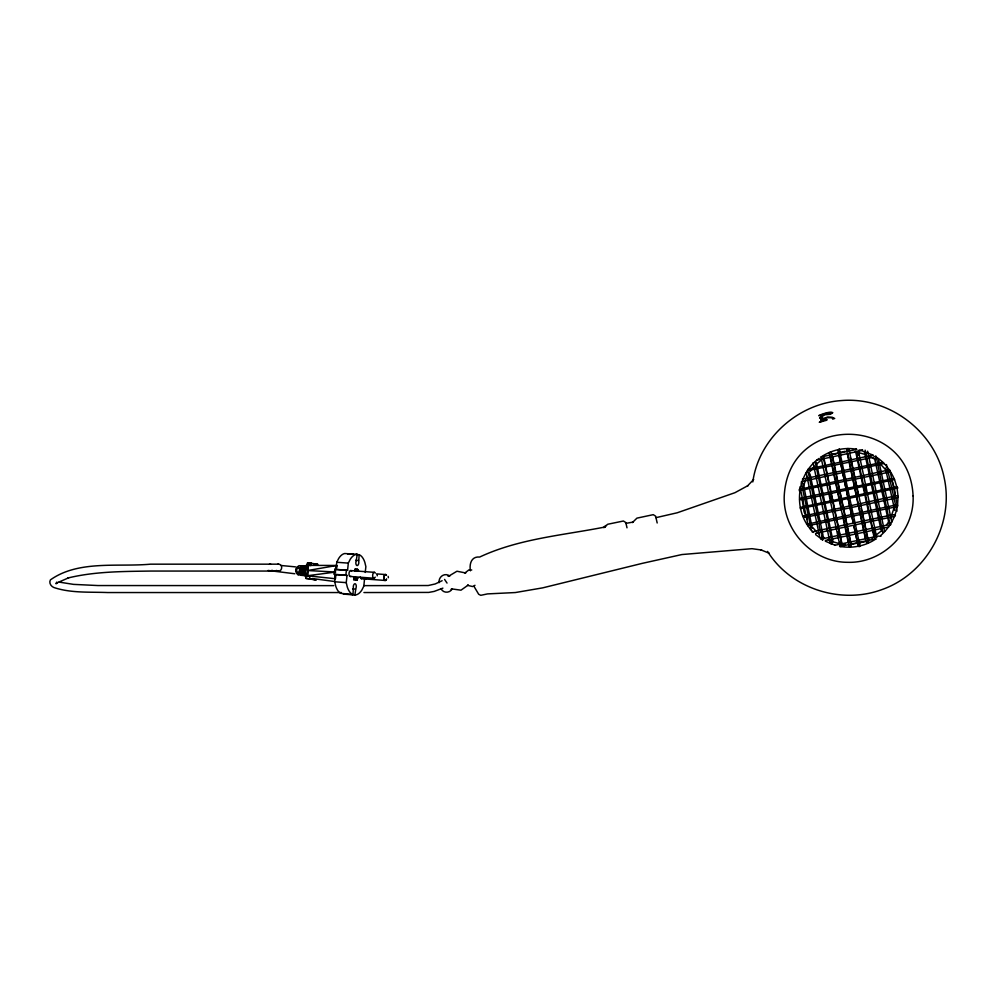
<?xml version="1.0" encoding="UTF-8"?>
<svg xmlns="http://www.w3.org/2000/svg" width="996" height="996" viewBox="0 0 996 996"><rect width="100%" height="100%" fill="white"/><g stroke="black" fill="none" stroke-linecap="round" stroke-linejoin="round"><path stroke-width="1.49" d="M470.398 570.808C469.178 563.587 471.519 556.241 479.686 557.038C519.041 538.612 563.001 535.325 605.107 526.984M837.935 449.868L853.248 523M838.383 451.786L838.57 453.703M841.857 545.086L840.861 546.742M847.023 451.81L847.086 450.777M850.958 543.467L849.999 545.061M855.938 448.71L856 449.993M354.862 571.131L354.626 570.434L354.912 571.194M354.377 578.402L354.153 577.443M356.693 571.256C355.995 569.314 356.045 569.662 356.369 570.584M357.626 571.194L358.336 570.571L357.539 570.422M305.349 575.626L305.971 578.427L316.242 580.021L309.744 578.701L309.781 575.949L305.349 575.626L306.444 565.242L307.627 562.715L317.911 564.309L314.138 564.022M309.644 564.645L308.274 565.379L307.179 575.763L335.378 578.726L335.478 574.567L334.307 574.331L334.843 569.251L347.567 570.347L348.314 563.126L350.219 559.316A20.393 10.159 -85.7 0 1 356.282 554.386L357.24 554.336L356.207 560.922A2.963 1.469 -85.7 0 0 355.908 563.761L356.17 564.67A2.963 1.469 -85.7 0 0 358.025 565.043L358.46 564.271A2.963 1.469 -85.7 0 0 358.759 561.433L359.133 554.71L356.244 554.498M356.282 577.692L355.858 579.535M303.108 573.97A3.436 1.706 -85.7 0 1 302.734 573.547L302.199 570.434L303.357 567.645A3.436 1.706 -85.7 0 1 303.805 567.384M303.543 575.028A4.768 2.378 -85.7 0 1 301.203 574.555L300.468 570.222L302.074 566.351A4.768 2.378 -85.7 0 1 303.905 566.238M304.627 575.103A4.768 2.378 -85.7 0 1 302.286 574.63L300.804 573.708L300.68 569.002L302.61 568.766L301.029 567.907L301.539 568.691M301.601 572.725L302.249 572.177L300.531 572.65L302.448 572.937L301.875 573.783L301.751 569.09L303.145 566.438A4.768 2.378 -85.7 0 1 304.975 566.313M301.365 572.862L300.419 571.455L302.161 571.318L301.751 569.09M306.768 575.265L305.697 575.19A4.768 2.378 -85.7 0 1 303.357 574.717L302.622 570.372L304.228 566.512A4.768 2.378 -85.7 0 1 306.046 566.4M306.158 575.626A4.768 2.378 -85.7 0 1 304.427 574.792L303.693 570.459L305.299 566.587A4.768 2.378 -85.7 0 1 307.129 566.475M305.262 574.132A3.436 1.706 -85.7 0 1 304.888 573.708L304.353 570.584L305.511 567.807A3.436 1.706 -85.7 0 1 305.946 567.546M306.992 566.313A4.768 2.378 -85.7 0 0 306.37 566.674L304.776 570.534L305.511 574.879A4.768 2.378 -85.7 0 0 306.021 575.464M388.403 577.73L388.166 576.373M302.622 570.372L303.319 572.264L302.684 572.812L303.519 573.024L302.946 573.858L304.029 573.945L303.905 569.251L302.834 569.164L303.431 569.637M305.585 569.799L304.726 571.779L305.809 567.322M355.846 570.808L356.518 571.243M357.788 571.206L358.473 571.069L358 570.26M335.378 578.726L335.602 574.704M354.501 579.523C351.078 580.319 358.423 579.411 354.476 577.556M439.174 582.648C438.19 576.784 444.901 572.177 449.657 576.086L448.337 575.613L449.42 575.962L448.349 576.385L456.952 571.231L465.767 572.986L464.895 572.961L469.029 569.824L471.743 569.986M897.545 505.233L898.068 496.394L897.01 487.592L894.408 479.126M355.535 570.434L355.086 571.206L355.51 568.741M347.567 570.347L336.013 569.488L336.76 562.267L338.677 558.457A20.393 10.159 -85.7 0 1 344.728 553.527L357.24 554.336M336.511 568.056L336.785 565.467L308.274 565.379L307.752 576.435M356.219 577.979L356.182 579.884M348.488 554.274L347.579 553.776M344.28 594.052L343.321 594.102L354.875 594.973L355.908 588.375A2.963 1.469 -85.7 0 0 356.207 585.548L355.945 584.627A2.963 1.469 -85.7 0 0 354.103 584.254L353.655 585.025A2.963 1.469 -85.7 0 0 353.356 587.864L352.982 594.587L352.074 594.164A20.393 10.159 -85.7 0 1 347.293 587.042L346.247 582.635L347.031 575.427L345.861 575.19L346.396 570.11M355.485 570.496L355.335 568.728L355.323 570.484M356.456 571.082L356.904 569.102L356.867 571.069M356.829 569.737L356.904 569.102M357.178 571.156L357.552 569.214L357.352 571.169M357.601 570.26L357.153 569.787M352.982 594.587L340.532 593.305A20.393 10.159 -85.7 0 1 335.739 586.183L334.706 581.776L335.478 574.567L347.031 575.427M365.233 572.439L365.868 566.662L364.822 562.267A20.393 10.159 -85.7 0 0 360.042 555.145L359.133 554.71M355.809 578.29L356.157 577.593L355.759 579.846M356.17 569.924L355.883 571.019M842.081 544.227L823.792 457.45M859.598 544.264L859.486 541.886M860.034 546.194L839.155 448.86M752.802 481.94C758.765 438.526 797.933 403.567 841.383 400.566C888.644 396.495 934.771 431.081 944.108 477.582C954.492 523.871 926.417 574.219 881.585 589.719C840.674 604.659 790.675 588.648 767.567 551.411M336.113 569.687L336.785 565.467L307.577 570.534L335.739 572.028L307.179 575.763M353.692 577.829L354.613 577.456L354.016 578.937M354.862 578.962L355.236 577.381M377.235 575.862L377.235 574.717M354.501 577.817L354.041 577.331M354.663 578.029L355.273 578.303M311.399 563.001L310.877 565.566L306.444 565.242M56.697 582.15L56.1 583.83L57.009 582.523L56.411 583.17L68.736 577.755L67.94 577.991C95.006 571.405 123.143 571.467 150.832 571.057L278.009 571.057C282.416 571.654 283.138 564.421 278.681 564.172L150.496 564.172C117.864 567.185 78.485 559.914 50.41 579.884C48.667 582.847 51.045 586.507 53.996 587.553C71.152 593.255 89.764 591.836 107.58 592.545L341.379 592.545M357.913 570.036L357.626 571.231M862.524 449.632L859.922 451.001L816.521 460.227M875.758 455.944L873.156 457.313L807.756 470.61M894.221 507.549L890.623 518.069M897.197 506.665C895.255 517.883 889.129 528.079 880.626 535.562M357.763 577.892L356.829 580.307L356.618 577.68M357.751 577.917L357.004 580.344L356.78 577.692L357.116 580.058M803.274 486.795L805.54 480.184M353.891 579.398L354.464 578.564M357.776 570.297L358.336 570.783M355.572 578.464L354.688 579.572L355.323 578.925M812.226 528.303L803.212 483.272M876.206 456.529L889.503 521.929L890.872 524.531M301.85 575.302A4.768 2.378 -85.7 0 1 300.132 574.468L300.095 572.015M304.888 573.708L304.427 574.792L303.357 574.717M305.511 574.879L305.959 573.796M300.132 574.468L299.348 571.38A4.768 2.378 -85.7 0 1 299.958 567.832L300.991 566.276A4.768 2.378 -85.7 0 1 302.821 566.151M805.988 478.864L807.345 476.424M301.489 571.542L302.348 569.563L301.278 569.475M302.572 571.617L304.353 570.584L303.705 570.459L304.253 568.156L304.764 568.928M299.721 573.621L300.282 572.775M304.029 573.945L304.589 573.098M886.34 525.241L888.706 521.78M356.444 569.737L355.597 570.023L356.058 571.218M356.805 569.986L358.473 570.409M810.059 471.544L814.504 466.153M753.686 479.474L747.398 486.036L747.921 485.637L734.948 492.696L677.23 512.778L655.966 517.659M300.008 571.156A3.436 1.706 -85.7 0 1 300.792 567.957L301.203 567.483A3.436 1.706 -85.7 0 1 301.651 567.222M301.029 567.907L302.286 567.571L302.074 566.351L303.145 566.438L303.357 567.645L306.581 567.882M304.029 568.193L303.656 567.172L305.1 568.28L303.182 568.069L304.44 567.732L304.228 566.512L305.299 566.587L305.511 567.807M603.9 527.606L607.759 524.245L623.421 521.008L625.799 522.551L627.007 527.818M604.024 527.494L605.979 525.465L604.261 527.208M884.274 463.464L801.369 481.69M894.495 479.537L802.515 499.693L799.589 499.506M897.956 487.928L800.311 508.682M881.834 530.532L872.035 538.338M355.634 579.958L356.431 579.672L356.282 577.593M632.385 522.601L636.917 518.144L653.276 514.658L655.642 516.202L657.186 522.987M452.172 588.96L451.076 589.395L452.333 588.711C450.043 593.18 443.494 593.467 441.079 588.885M474.992 585.299L472.59 586.544L467.535 585.374L468.319 584.988L460.986 590.18L452.296 588.985M304.403 572.339L302.684 572.812M305.473 572.414L304.838 572.961L305.672 573.173M819.098 458.409C795.518 474.943 792.604 512.654 813.595 532.424M816.446 464.173L821.775 459.654M810.52 529.71L810.707 526.784L801.294 482.674M875.795 538.973C865.661 545.957 852.701 548.522 840.587 546.518M272.269 570.297L270.041 571.057M799.166 489.422L887.498 470.237C890.71 468.743 891.507 472.465 887.959 472.403L799.153 490.679M799.751 498.423L893.96 478.391M800.323 507.412L896.948 486.708M806.586 524.332L894.918 505.159L897.844 505.333M897.682 506.429L807.955 525.788M299.348 571.38L299.995 570.994L299.46 572.563L296.796 572.364M821.501 456.716C831.747 449.955 844.633 447.03 856.734 449.296M442.137 580.718L435.14 583.98L428.23 585.524L363.864 585.636M869.508 539.508L864.441 541.861L850.758 544.389M442.896 588.126L434.206 591.412L428.728 592.421L363.938 592.545M808.179 469.091L872.695 455.147M894.757 516.339L815.525 533.42M302.834 569.164L303.68 568.853M831.66 454.525L845.181 451.275M300.419 571.455L302.161 571.318M303.643 571.704L304.315 571.48M888.706 526.959L825.385 540.442M820.542 457.102L856.473 449.47M875.882 457.923L874.998 458.484L875.111 460.862L888.98 523.41M802.415 479.201L882.668 462.256M812.039 531.889L892.391 514.808L894.869 514.695L895.454 515.617M822.161 537.703L823.057 537.143L822.933 534.765L810.159 474.669L808.852 472.166M821.04 539.371C824.713 536.246 818.276 528.415 819.322 524.382M831.909 542.372L832.805 541.812L832.681 539.434L816.284 462.281M834.611 545.335L878.011 536.109L880.937 536.296M839.566 546.555L875.484 538.911M633.369 522.016L625.7 523.41M269.48 564.234L270.7 564.172M354.875 594.973L355.833 594.911A20.393 10.159 -85.7 0 0 361.897 589.981L363.801 586.171L364.548 578.95L365.719 579.186M277.772 564.209L278.681 564.172M333.747 585.636L97.919 585.548L73.517 584.378L59.038 582.087M347.579 553.851L353.356 554.286M355.622 560.337L358.51 560.549M336.76 562.267L348.314 563.126M350.617 570.571L374.471 572.351M302.286 567.571L301.203 567.483L300.991 566.276M297.294 567.633L299.958 567.832M376.525 573.883L385.577 574.555M302.199 570.434L300.468 570.222L301.128 570.347M345.861 575.19L334.307 574.331L334.843 569.251L336.013 569.488M350.181 576.472L374.235 578.265M301.664 573.472L300.58 573.385A3.436 1.706 -85.7 0 0 300.954 573.808M303.805 573.634L301.203 574.555M361.311 578.688L385.141 580.456M305.971 578.427L309.744 578.701M334.706 581.776L346.247 582.635M352.596 588.91L355.485 589.122M295.463 566.873L281.183 565.504M294.828 573.758L268.049 570.459M842.417 544.003L845.193 544.302M312.308 578.514L334.581 581.515M306.183 568.355L305.336 568.23L305.834 569.015M859.635 449.856L873.293 455.222M854.929 451.661L865.673 454.55M357.614 570.123L355.684 570.521M307.627 562.715L310.242 563.238M304.776 570.534L305.436 570.671M278.009 571.057L276.328 570.434M831.224 453.778L831.909 454.437M807.183 471.096L808.54 473.698L818.687 521.406M882.182 531.677L880.875 529.187L864.478 452.047M875.77 539.322L874.812 538.089M866.757 541.5L865.835 540.305M859.112 546.779L857.93 544.887L853.883 526.025M831.598 541.363L839.64 543.716M834.872 545.111L825.335 541.226M769.373 553.315L760.969 549.879L761.604 550.016L751.98 548.684L681.899 554.548L642.159 563.387L542.671 587.864L515.343 592.545L487.517 593.902L480.769 595.322L478.678 594.263L474.034 586.445M827.85 539.496L830.353 540.741M875.808 456.778C883.751 461.721 889.876 469.328 893.723 477.819M869.57 456.081L875.509 459.741M817.405 532.599L819.646 534.267M821.874 535.948L824.115 537.616M815.6 534.591L822.696 539.907M878.783 462.343L886.34 470.498M896.96 511.247L886.465 464.572M812.661 527.482L816.459 531.578M890.461 525.153L887.536 524.967L824.925 538.276L822.621 539.172L822.459 540.255M444.577 579.411L447.03 583.071M894.806 510.475L885.407 468.083M839.79 451.051L840.649 453.267M858.266 544.538L857.394 542.322M882.854 532.399L865.126 450.142M874.015 537.006L865.101 496.133M807.196 519.389L804.021 511.645L802.154 499.257M302.946 568.118L301.502 567.01L301.875 568.044M300.431 566.923L300.792 567.957M839.889 545.509L821.214 458.135M891.918 480.147L894.383 488.152L895.217 495.087M874.588 537.442L856.448 452.221M866.134 540.716C866.072 544.264 869.807 543.48 868.3 540.255L849.289 450.827C849.351 447.279 845.629 448.076 847.123 451.288M831.834 454.537C831.897 451.001 828.174 451.786 829.668 454.998M848.866 543.243L842.616 513.948M848.679 544.426C848.617 547.974 852.352 547.19 850.845 543.965M839.877 542.297L840.051 542.969M819.857 537.479L806.187 472.751M890.349 472.316L897.035 503.739M878.372 458.857L891.806 522.19M867.616 451.188L884.56 531.441M858.291 450.254L876.766 537.666M857.917 452.159L858.564 455.16M864.939 485.189L866.221 491.19M874.837 531.727L875.472 534.728M864.453 493.132L855.726 451.91M850.248 457.226L856.323 485.849M856.971 488.862L858.253 494.888M861.129 508.433L867.528 538.562M847.77 454.325L861.951 521.02M862.586 524.045L865.81 539.21M847.198 453.155L865.449 538.998M838.881 455.209L842.081 470.224M842.716 473.237L843.986 479.238M844.633 482.251L853.248 522.8M853.883 525.801L857.083 540.828M832.532 456.268L839.566 489.41M840.213 492.422L850.771 542.123M832.158 456.056L850.522 542.459M830.44 456.716L832.046 464.248M832.681 467.261L833.963 473.287M834.611 476.3L835.246 479.313M836.204 483.819L837.163 488.339M837.81 491.352L839.093 497.378M839.728 500.39L841.01 506.416M829.992 456.517L848.355 542.92M823.381 457.674L830.44 490.879M831.075 493.892L841.794 544.414M829.992 495.759L831.262 501.76M837.648 531.789L838.283 534.79M815.251 462.318L832.009 541.164C833.503 544.376 829.78 545.173 829.842 541.625L813.085 462.779M799.95 486.832L807.905 524.257M822.148 458.372L822.21 459.032M301.091 571.243L301.19 572.264M298.352 574.07A3.461 1.17 -85 0 1 297.617 572.949M298.078 568.081A3.461 1.17 -85 0 1 298.364 567.558M362.395 578.091A2.963 1.482 -85.7 0 1 360.228 577.07M350.916 576.248A2.963 1.482 -85.7 0 1 349.148 575.078A2.963 1.482 -85.7 0 1 349.671 571.256A2.963 1.482 -85.7 0 1 351.6 571.318M298.339 573.435A3.436 1.706 -85.7 0 1 296.086 570.87A3.436 1.706 -85.7 0 1 298.178 566.911M298.277 573.609A3.436 1.706 -85.7 0 1 297.916 573.198M297.792 568.417A3.436 1.706 -85.7 0 1 298.128 567.757M298.215 573.684A3.424 1.681 87 0 1 296.123 569.961A3.424 1.681 87 0 1 298.277 567.098M299.186 575.103A4.768 2.378 -85.7 0 1 296.721 569.936A4.768 2.378 -85.7 0 1 300.157 565.952M386.336 579.323A2.963 1.482 -85.7 0 1 384.207 579.797A2.963 1.482 -85.7 0 1 384.257 575.576A2.963 1.482 -85.7 0 1 386.373 575.29M375.218 577.107A2.963 1.482 -85.7 0 1 373.089 577.58A2.963 1.482 -85.7 0 1 373.139 573.372A2.963 1.482 -85.7 0 1 375.268 573.074M386.672 579.037A2.963 1.482 -85.7 0 1 384.568 580.021A2.963 1.482 -85.7 0 1 384.344 575.9A2.963 1.482 -85.7 0 1 386.46 575.078M913.083 495.946C914.814 531.428 883.215 563.499 847.708 562.304C812.188 562.441 781.561 529.424 784.35 494.016C790.376 413.178 909.473 414.959 913.083 495.946M832.631 412.755L830.44 414.286L824.837 414.784L819.633 417.996L824.227 414.174L829.158 414.224L831.361 413.066L828.535 412.904A12.911 2.515 -9.4 0 1 827.016 413.128C806.548 420.412 830.216 409.692 832.631 412.755M820.816 419.914L822.708 420.835L819.272 422.279L826.643 420.25L827.166 419.602L822.285 419.69L826.307 417.722L831.15 417.722L832.756 418.258L832.619 419.117L834.698 418.457L832.208 417.249L827.639 416.975L820.816 419.914M803.224 516.115L803.76 517.273L806.225 517.148L895.653 498.137C899.201 498.199 898.417 494.464 895.192 495.971L803.224 516.115M820.455 418.258L822.634 417.76L820.455 418.258M449.408 575.925L448.225 575.974L449.42 575.962"/></g></svg>
